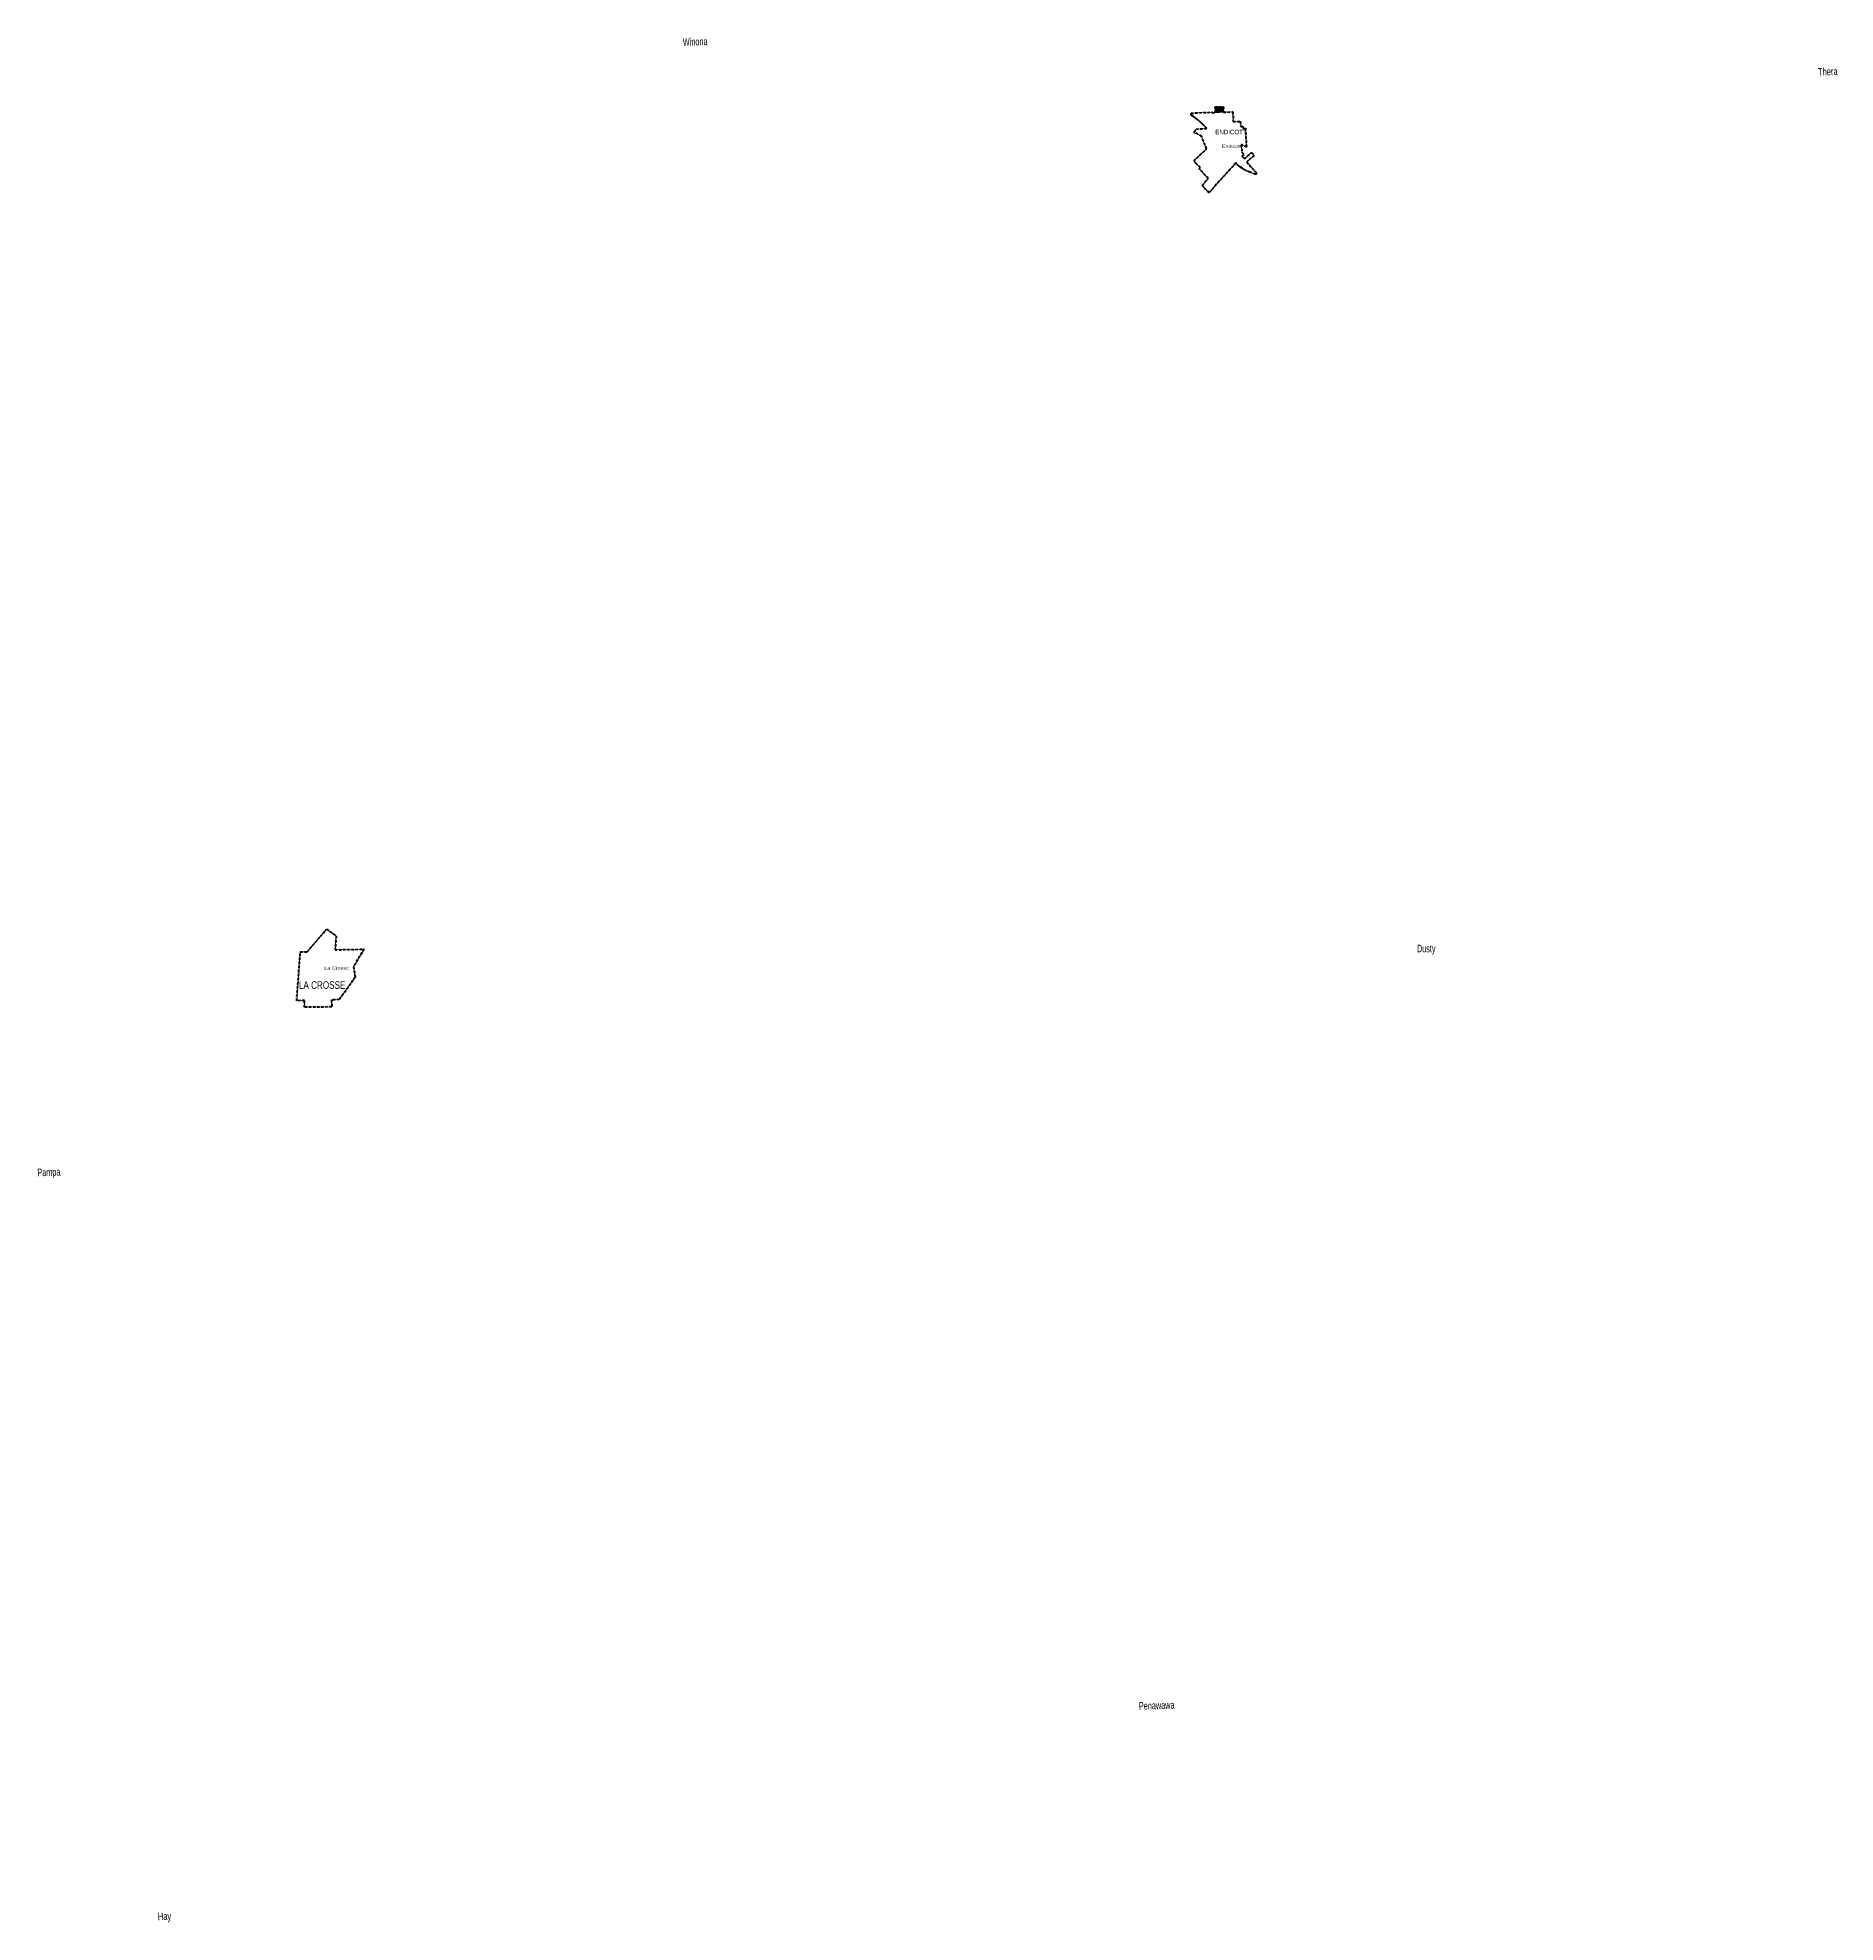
# Model space of a CAD drawing. Header units: feet. Extents: x -903180 to 1023491, y -707744 to 564635.
# Drawn here: x 769275 to 863872, y -287827 to -188684 of the extents above; entities that cross this region are included whole.
import ezdxf

# ---------------------------------------------------------------- set-up
doc = ezdxf.new("R2010")
doc.units = ezdxf.units.FT
doc.header["$LTSCALE"] = 80
doc.linetypes.add('SHORT_DASHED', pattern=[2.7, 1.5, -1.2])
doc.layers.add('13', color=7, linetype='SHORT_DASHED', lineweight=40)
doc.layers.add('58', color=7, linetype='Continuous', lineweight=13)
for name, color, linetype in [('14', 7, 'Continuous'), ('16', 7, 'Continuous'), ('36', 7, 'Continuous')]:
    doc.layers.add(name, color=color, linetype=linetype)

msp = doc.modelspace()

# ---------------------------------------------------------------- hatches: boundary and pattern name
at = {"layer": '58'}
msp.add_hatch(color=256, dxfattribs=at).paths.add_polyline_path([(831677.2, -192605.41), (831247.71, -192626.58), (831237.31, -192329.07), (831665.09, -192307.68)])

# ---------------------------------------------------------------- linework, layer by layer
at = {"layer": '13'}
for points in [[(829974.23, -192654.06), (831098, -192597.97), (831099.23, -192633.27), (831247.71, -192626.58), (831237.31, -192329.07), (831665.09, -192307.68), (831677.2, -192605.41), (832168.4, -192579.98), (832192.16, -193104.26), (832566.62, -193085.68), (832582.22, -193358.02), (832702.21, -193351.63), (832706.12, -193454.51), (832833.22, -193447.87), (832878.41, -194444.22), (832626.1, -194308.92), (832643.95, -194708.73), (832748.84, -194823.25), (832648.78, -194919.38), (832777.09, -195063.73), (833151.66, -194729.11), (833283.98, -194878.02), (832899.04, -195223.38), (833430.8, -195820.9), (833372.14, -195873), (833055.25, -195750.45), (832894.43, -195681.73), (832768.89, -195615.86), (832650.46, -195542.88), (832575.61, -195492.65), (832488.67, -195428.2), (832367.16, -195324.89), (832321.45, -195274.66), (830911.36, -196838.46), (830553.09, -196452.74), (830873.65, -196096.12), (830400.36, -195585.15), (830452.76, -195535.88), (830253.88, -195322.29), (830112.68, -195168.7), (830789.13, -194524.52), (830514.71, -193858.41), (830114.35, -193666.29), (830238.29, -193488.65), (830799.04, -193469.43), (830653.51, -193314.84), (830562.03, -193223.64), (830497.09, -193162.3), (830370.45, -193049.48), (830302.9, -192993.18), (830233.14, -192937.88), (830164.8, -192886.19), (830097.25, -192836.93), (830007.99, -192775.59), (830000.4, -192770.29), (829978.74, -192755.9)], [(783095.6, -236776.16), (783462.23, -236770.83), (784478.93, -235579.09), (784985.48, -235942.19), (784923.61, -236669.73), (786449.12, -236634.3), (785888.45, -237558.18), (785984.73, -238114.24), (785147.81, -239289.96), (784741.96, -239296.61), (784750.42, -239671.23), (783317.71, -239692.63), (783318, -239336.76), (782903.63, -239346.77)]]:
    msp.add_lwpolyline(points, close=True, dxfattribs=at)
at = {"layer": '58'}
for points in [[(831677.2, -192605.41), (831247.71, -192626.58), (831237.31, -192329.07), (831665.09, -192307.68)], [(829974.23, -192654.06), (831098, -192597.97), (831099.23, -192633.27), (832168.4, -192579.98), (832192.16, -193104.26), (832566.62, -193085.68), (832582.22, -193358.02), (832702.21, -193351.63), (832706.12, -193454.51), (832833.22, -193447.87), (832878.41, -194444.22), (832626.1, -194308.92), (832643.95, -194708.73), (832748.84, -194823.25), (832648.78, -194919.38), (832777.09, -195063.73), (833151.66, -194729.11), (833283.98, -194878.02), (832899.04, -195223.38), (833430.8, -195820.9), (833372.14, -195873), (833055.25, -195750.45), (832894.43, -195681.73), (832768.89, -195615.86), (832650.46, -195542.88), (832575.61, -195492.65), (832488.67, -195428.2), (832367.16, -195324.89), (832321.45, -195274.66), (830911.36, -196838.46), (830553.09, -196452.74), (830873.65, -196096.12), (830400.36, -195585.15), (830452.76, -195535.88), (830253.88, -195322.29), (830112.68, -195168.7), (830789.13, -194524.52), (830514.71, -193858.41), (830114.35, -193666.29), (830238.29, -193488.65), (830799.04, -193469.43), (830653.51, -193314.84), (830562.03, -193223.64), (830497.09, -193162.3), (830370.45, -193049.48), (830302.9, -192993.18), (830233.14, -192937.88), (830164.8, -192886.19), (830097.25, -192836.93), (830007.99, -192775.59), (830000.4, -192770.29), (829978.74, -192755.9)], [(783095.6, -236776.16), (783462.23, -236770.83), (784478.93, -235579.09), (784985.48, -235942.19), (784923.61, -236669.73), (786449.12, -236634.3), (785888.45, -237558.18), (785984.73, -238114.24), (785147.81, -239289.96), (784741.96, -239296.61), (784750.42, -239671.23), (783317.71, -239692.63), (783318, -239336.76), (782903.63, -239346.77)]]:
    msp.add_lwpolyline(points, close=True, dxfattribs=at)

# ---------------------------------------------------------------- texts
at = {"layer": '14', "width": 0.8}
for s, height, p in [('ENDICOTT', 242, (831245.13, -193767.34)), ('LA CROSSE', 400, (783020.51, -238720.7))]:
    msp.add_text(s, height=height, dxfattribs=at).set_placement(p)
at = {"layer": '16'}
for s, width, p in [('Winona', 0.6, (803230.84, -189116.7)), ('Thera', 0.65, (862964.04, -190680.55)), ('Pampa', 0.6, (769261.95, -248583.85)), ('Penawawa', 0.6, (827228.45, -276648.32)), ('Hay', 0.65, (775601.6, -287721.72))]:
    msp.add_text(s, height=400, rotation=1.892, dxfattribs=dict(at, width=width)).set_placement(p)
at = {"layer": '16', "width": 0.6}
msp.add_text('Dusty', height=400, dxfattribs=at).set_placement((841855.27, -236797.45))
at = {"layer": '36'}
for s, width, p in [('Endicott', 1.3, (831600.5, -194472.59)), ('La Crosse', 1.35, (784361.7, -237705.59))]:
    msp.add_text(s, height=157.5, dxfattribs=dict(at, width=width)).set_placement(p)

doc.saveas('drawing.dxf')
